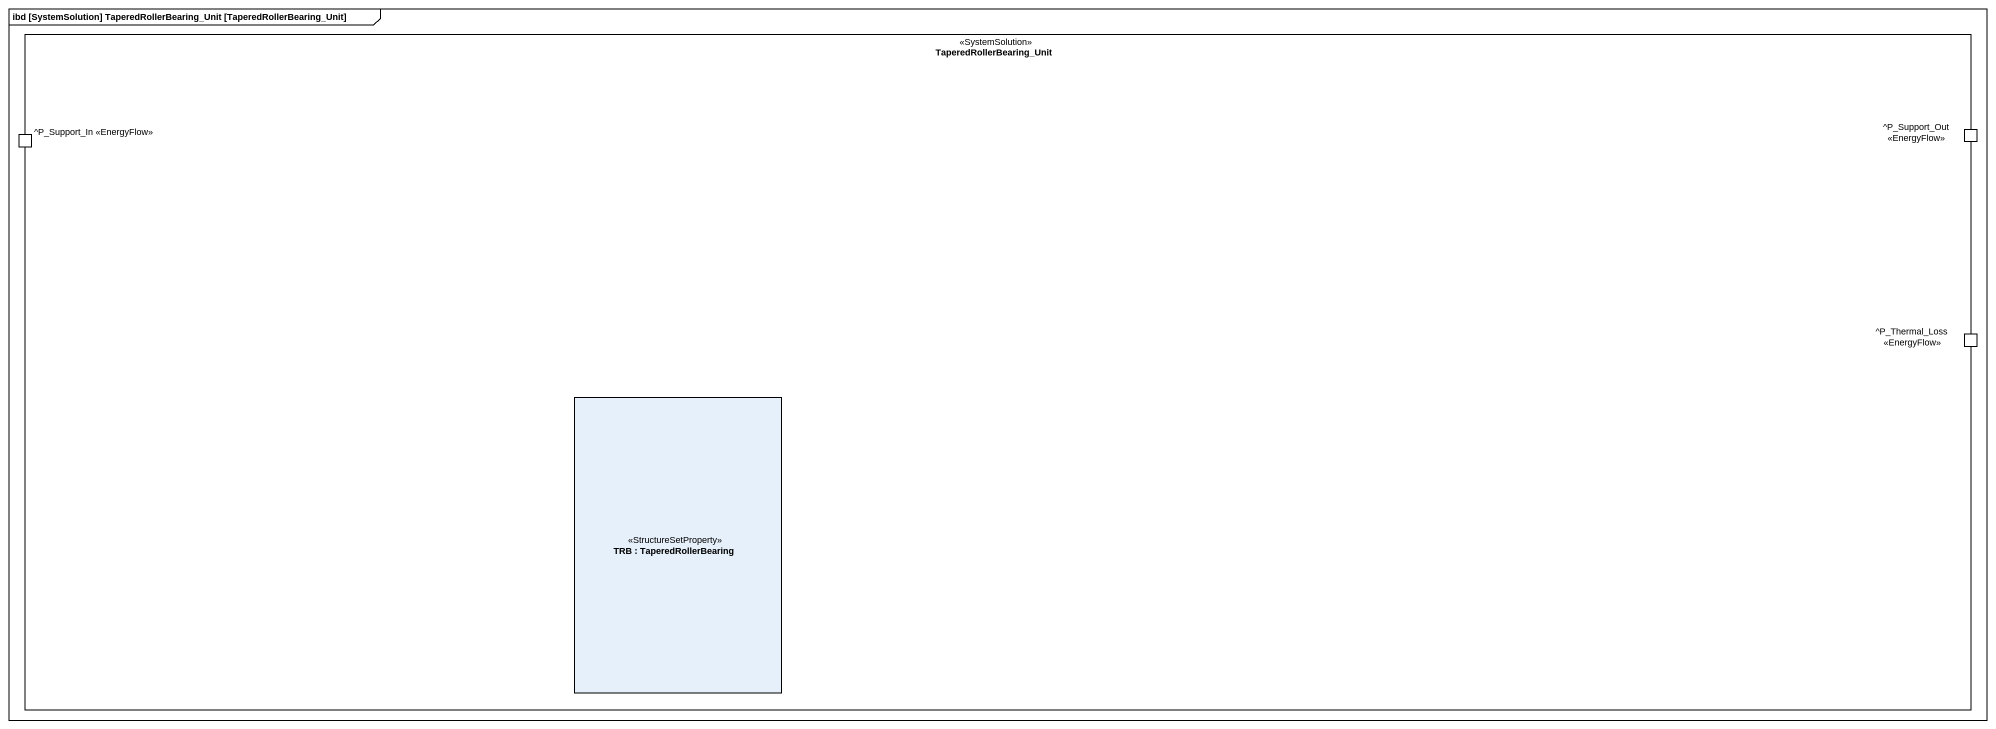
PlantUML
@startuml
mainframe ibd [SystemSolution] TaperedRollerBearing_Unit [TaperedRollerBearing_Unit]
rectangle TaperedRollerBearing_Unit <<SystemSolution>> {
  port "^P_Support_In <<EnergyFlow>>" as P_Support_In_EnergyFlow
  port "^P_Support_Out <<EnergyFlow>>" as P_Support_Out_EnergyFlow
  port "^P_Thermal_Loss <<EnergyFlow>>" as P_Thermal_Loss_EnergyFlow
  rectangle "TRB : TaperedRollerBearing" as TRB <<StructureSetProperty>>
}
@enduml
